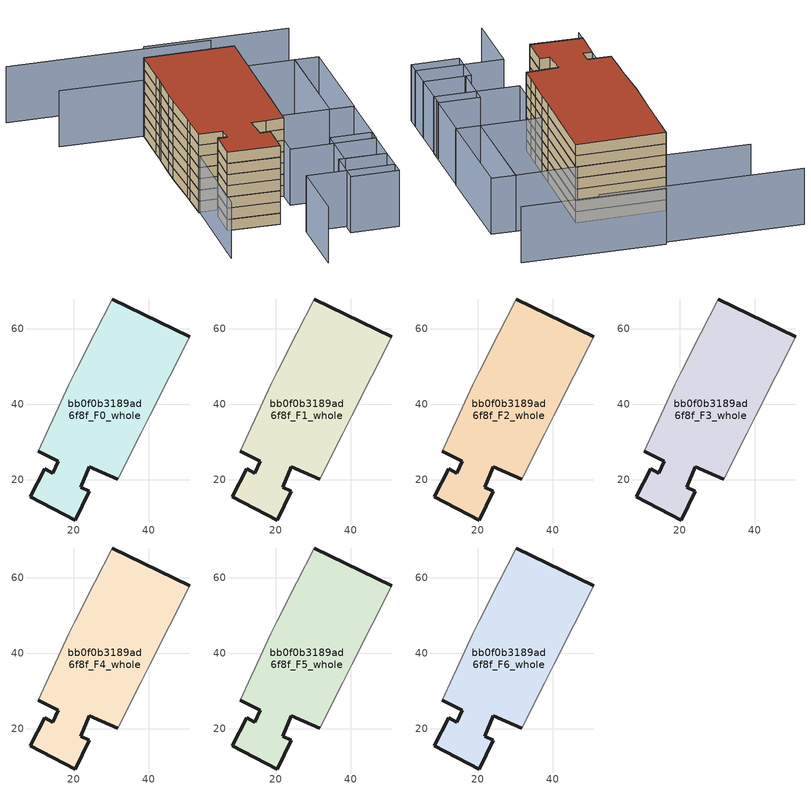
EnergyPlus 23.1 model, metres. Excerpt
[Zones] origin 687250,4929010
bb0f0b3189ad6f8f_F0_whole
 floor ground (EU_floor_Construction): 31.72,20.05 33.52,23.64 35.46,27.48 37.79,32.11 40.23,36.95 50.79,57.92 30.23,67.92 25.62,58.82 24.07,55.78 23.49,54.64 20.45,48.64 18.73,45.22 14.46,35.83 13.43,33.65 10.55,27.54 15.96,24.81 14.43,21.69 12.38,22.82 8.51,15.4 20.38,9.28 24.21,16.91 21.88,18 24.08,23.38 27.49,21.94 z0
 wall outside (EU_wall_Construction): 31.72,20.05 27.49,21.94 24.08,23.38 21.88,18 24.21,16.91 20.38,9.28 8.51,15.4 12.38,22.82 14.43,21.69 15.96,24.81 10.55,27.54 / 30.23,67.92 50.79,57.92 z0:3
 wall adiabatic (EU_wall_Construction): 10.55,27.54 13.43,33.65 14.46,35.83 18.73,45.22 20.45,48.64 23.49,54.64 24.07,55.78 25.62,58.82 30.23,67.92 / 50.79,57.92 40.23,36.95 37.79,32.11 35.46,27.48 33.52,23.64 31.72,20.05 z0:3
bb0f0b3189ad6f8f_F1_whole
 floor to bb0f0b3189ad6f8f_F0_whole (EU_floor_Construction): 31.72,20.05 33.52,23.64 35.46,27.48 37.79,32.11 40.23,36.95 50.79,57.92 30.23,67.92 25.62,58.82 24.07,55.78 23.49,54.64 20.45,48.64 18.73,45.22 14.46,35.83 13.43,33.65 10.55,27.54 15.96,24.81 14.43,21.69 12.38,22.82 8.51,15.4 20.38,9.28 24.21,16.91 21.88,18 24.08,23.38 27.49,21.94 z3
 wall outside (EU_wall_Construction): 31.72,20.05 27.49,21.94 24.08,23.38 21.88,18 24.21,16.91 20.38,9.28 8.51,15.4 12.38,22.82 14.43,21.69 15.96,24.81 10.55,27.54 / 30.23,67.92 50.79,57.92 z3:6
 wall adiabatic (EU_wall_Construction): 10.55,27.54 13.43,33.65 14.46,35.83 18.73,45.22 20.45,48.64 23.49,54.64 24.07,55.78 25.62,58.82 30.23,67.92 / 50.79,57.92 40.23,36.95 37.79,32.11 35.46,27.48 33.52,23.64 31.72,20.05 z3:6
bb0f0b3189ad6f8f_F2_whole
 floor to bb0f0b3189ad6f8f_F1_whole (EU_floor_Construction): 31.72,20.05 33.52,23.64 35.46,27.48 37.79,32.11 40.23,36.95 50.79,57.92 30.23,67.92 25.62,58.82 24.07,55.78 23.49,54.64 20.45,48.64 18.73,45.22 14.46,35.83 13.43,33.65 10.55,27.54 15.96,24.81 14.43,21.69 12.38,22.82 8.51,15.4 20.38,9.28 24.21,16.91 21.88,18 24.08,23.38 27.49,21.94 z6
 wall outside (EU_wall_Construction): 31.72,20.05 27.49,21.94 24.08,23.38 21.88,18 24.21,16.91 20.38,9.28 8.51,15.4 12.38,22.82 14.43,21.69 15.96,24.81 10.55,27.54 / 30.23,67.92 50.79,57.92 z6:9
 wall adiabatic (EU_wall_Construction): 10.55,27.54 13.43,33.65 14.46,35.83 18.73,45.22 20.45,48.64 23.49,54.64 24.07,55.78 25.62,58.82 30.23,67.92 / 50.79,57.92 40.23,36.95 37.79,32.11 35.46,27.48 33.52,23.64 31.72,20.05 z6:9
bb0f0b3189ad6f8f_F3_whole
 floor to bb0f0b3189ad6f8f_F2_whole (EU_floor_Construction): 31.72,20.05 33.52,23.64 35.46,27.48 37.79,32.11 40.23,36.95 50.79,57.92 30.23,67.92 25.62,58.82 24.07,55.78 23.49,54.64 20.45,48.64 18.73,45.22 14.46,35.83 13.43,33.65 10.55,27.54 15.96,24.81 14.43,21.69 12.38,22.82 8.51,15.4 20.38,9.28 24.21,16.91 21.88,18 24.08,23.38 27.49,21.94 z9
 wall outside (EU_wall_Construction): 31.72,20.05 27.49,21.94 24.08,23.38 21.88,18 24.21,16.91 20.38,9.28 8.51,15.4 12.38,22.82 14.43,21.69 15.96,24.81 10.55,27.54 / 30.23,67.92 50.79,57.92 z9:12
 wall adiabatic (EU_wall_Construction): 10.55,27.54 13.43,33.65 14.46,35.83 18.73,45.22 20.45,48.64 23.49,54.64 24.07,55.78 25.62,58.82 30.23,67.92 / 50.79,57.92 40.23,36.95 37.79,32.11 35.46,27.48 33.52,23.64 31.72,20.05 z9:12
bb0f0b3189ad6f8f_F4_whole
 floor to bb0f0b3189ad6f8f_F3_whole (EU_floor_Construction): 31.72,20.05 33.52,23.64 35.46,27.48 37.79,32.11 40.23,36.95 50.79,57.92 30.23,67.92 25.62,58.82 24.07,55.78 23.49,54.64 20.45,48.64 18.73,45.22 14.46,35.83 13.43,33.65 10.55,27.54 15.96,24.81 14.43,21.69 12.38,22.82 8.51,15.4 20.38,9.28 24.21,16.91 21.88,18 24.08,23.38 27.49,21.94 z12
 wall outside (EU_wall_Construction): 31.72,20.05 27.49,21.94 24.08,23.38 21.88,18 24.21,16.91 20.38,9.28 8.51,15.4 12.38,22.82 14.43,21.69 15.96,24.81 10.55,27.54 / 30.23,67.92 50.79,57.92 z12:15
 wall adiabatic (EU_wall_Construction): 10.55,27.54 13.43,33.65 14.46,35.83 18.73,45.22 20.45,48.64 23.49,54.64 24.07,55.78 25.62,58.82 30.23,67.92 / 50.79,57.92 40.23,36.95 37.79,32.11 35.46,27.48 33.52,23.64 31.72,20.05 z12:15
bb0f0b3189ad6f8f_F5_whole
 floor to bb0f0b3189ad6f8f_F4_whole (EU_floor_Construction): 31.72,20.05 33.52,23.64 35.46,27.48 37.79,32.11 40.23,36.95 50.79,57.92 30.23,67.92 25.62,58.82 24.07,55.78 23.49,54.64 20.45,48.64 18.73,45.22 14.46,35.83 13.43,33.65 10.55,27.54 15.96,24.81 14.43,21.69 12.38,22.82 8.51,15.4 20.38,9.28 24.21,16.91 21.88,18 24.08,23.38 27.49,21.94 z15
 wall outside (EU_wall_Construction): 31.72,20.05 27.49,21.94 24.08,23.38 21.88,18 24.21,16.91 20.38,9.28 8.51,15.4 12.38,22.82 14.43,21.69 15.96,24.81 10.55,27.54 / 30.23,67.92 50.79,57.92 z15:18
 wall adiabatic (EU_wall_Construction): 10.55,27.54 13.43,33.65 14.46,35.83 18.73,45.22 20.45,48.64 23.49,54.64 24.07,55.78 25.62,58.82 30.23,67.92 / 50.79,57.92 40.23,36.95 37.79,32.11 35.46,27.48 33.52,23.64 31.72,20.05 z15:18
bb0f0b3189ad6f8f_F6_whole
 floor to bb0f0b3189ad6f8f_F5_whole (EU_floor_Construction): 31.72,20.05 33.52,23.64 35.46,27.48 37.79,32.11 40.23,36.95 50.79,57.92 30.23,67.92 25.62,58.82 24.07,55.78 23.49,54.64 20.45,48.64 18.73,45.22 14.46,35.83 13.43,33.65 10.55,27.54 15.96,24.81 14.43,21.69 12.38,22.82 8.51,15.4 20.38,9.28 24.21,16.91 21.88,18 24.08,23.38 27.49,21.94 z18
 wall outside (EU_wall_Construction): 31.72,20.05 27.49,21.94 24.08,23.38 21.88,18 24.21,16.91 20.38,9.28 8.51,15.4 12.38,22.82 14.43,21.69 15.96,24.81 10.55,27.54 / 30.23,67.92 50.79,57.92 z18:21
 wall adiabatic (EU_wall_Construction): 10.55,27.54 13.43,33.65 14.46,35.83 18.73,45.22 20.45,48.64 23.49,54.64 24.07,55.78 25.62,58.82 30.23,67.92 / 50.79,57.92 40.23,36.95 37.79,32.11 35.46,27.48 33.52,23.64 31.72,20.05 z18:21
 roof outside (EU_roof_Construction): 50.79,57.92 40.23,36.95 37.79,32.11 35.46,27.48 33.52,23.64 31.72,20.05 27.49,21.94 24.08,23.38 21.88,18 24.21,16.91 20.38,9.28 8.51,15.4 12.38,22.82 14.43,21.69 15.96,24.81 10.55,27.54 13.43,33.65 14.46,35.83 18.73,45.22 20.45,48.64 23.49,54.64 24.07,55.78 25.62,58.82 30.23,67.92 z21
shading: 13.98,-14.46 22.01,1.81 / 22.01,1.81 42.03,-8.07 / 11.29,77.51 31.05,67.51 / 31.05,67.51 -1.35,3.52 / 75.68,65.23 43,81.48 / 57.41,73.21 11.16,96.22 / 34.05,3.18 44.94,-2.18 / 44.94,-2.18 40.51,-11.18 / 40.51,-11.18 29.62,-5.82 / 29.62,-5.82 34.05,3.18 / 50.43,8.94 44.93,-2.19 / 44.93,-2.19 35.34,2.55 / 35.34,2.55 40.84,13.68 / 40.84,13.68 50.43,8.94 / 37.71,32.21 57.18,22.58 / 57.18,22.58 48.88,5.8 / 48.88,5.8 29.41,15.43 / 29.41,15.43 37.71,32.21 / 51.73,25.18 64.44,51.29 / 64.44,51.29 70.01,48.58 / 70.01,48.58 57.3,22.47 / 57.3,22.47 51.73,25.18 / 64.55,51.24 51.77,25.24 / 51.77,25.24 37.79,32.11 / 37.79,32.11 50.58,58.11 / 50.58,58.11 64.55,51.24 z0:15
[Building]
EU S2 Campaign: North Axis=0; Terrain=City; Solar Distribution=FullExterior
[Site:Location]
Bologna: Latitude=44.5; Longitude=11.25; Time Zone=1; Elevation=37
[SizingPeriod:WeatherFileDays]
AnnualSizingPeriod: Begin Month=1; Begin Day of Month=1; End Month=12; End Day of Month=31; Day of Week for Start Day=Monday; Use Weather File Daylight Saving Period=No; Use Weather File Rain and Snow Indicators=No
[MATERIAL]
EU_InternalMass_Material: Roughness=MediumRough; Thickness=0.1; Conductivity=1; Density=1800; Specific Heat=900; Thermal Absorptance=0.9; Solar Absorptance=0.7; Visible Absorptance=0.7
[MATERIAL:NOMASS] Roughness=MediumRough; Thermal Absorptance=0.9; Solar Absorptance=0.7; Visible Absorptance=0.7
Name | Thermal Resistance
EU_wall_NoMass | 0.890213
EU_roof_NoMass | 0.636128
EU_floor_NoMass | 0.79516
[CONSTRUCTION]
EU_wall_Construction: EU_wall_NoMass
EU_roof_Construction: EU_roof_NoMass
EU_floor_Construction: EU_floor_NoMass
EU_InternalMass_Construction: EU_InternalMass_Material
[ZONE] Type=1; Multiplier=1; Ceiling Height=autocalculate; Floor Area=autocalculate; Part of Total Floor Area=Yes
Name | Volume
bb0f0b3189ad6f8f_F0_whole | 3431.18
bb0f0b3189ad6f8f_F1_whole; bb0f0b3189ad6f8f_F2_whole; bb0f0b3189ad6f8f_F3_whole; bb0f0b3189ad6f8f_F4_whole; bb0f0b3189ad6f8f_F5_whole; bb0f0b3189ad6f8f_F6_whole | 3431.17
[INTERNALMASS] Construction=EU_InternalMass_Construction; Surface Area=972.691
Name | Zone or ZoneList
bb0f0b3189ad6f8f_F0_whole_EU_InternalMass | bb0f0b3189ad6f8f_F0_whole
bb0f0b3189ad6f8f_F1_whole_EU_InternalMass | bb0f0b3189ad6f8f_F1_whole
bb0f0b3189ad6f8f_F2_whole_EU_InternalMass | bb0f0b3189ad6f8f_F2_whole
bb0f0b3189ad6f8f_F3_whole_EU_InternalMass | bb0f0b3189ad6f8f_F3_whole
bb0f0b3189ad6f8f_F4_whole_EU_InternalMass | bb0f0b3189ad6f8f_F4_whole
bb0f0b3189ad6f8f_F5_whole_EU_InternalMass | bb0f0b3189ad6f8f_F5_whole
bb0f0b3189ad6f8f_F6_whole_EU_InternalMass | bb0f0b3189ad6f8f_F6_whole
[OTHEREQUIPMENT] Fuel Type=Electricity; Design Level Calculation Method=Watts/Area; Power per Zone Floor Area=1; Fraction Latent=0; Fraction Radiant=0; Fraction Lost=0; Carbon Dioxide Generation Rate=0; EndUse Subcategory=EU_Step8_InternalGains
Name | Zone or ZoneList or Space or SpaceList | Schedule
EU_Step8_InternalGain_bb0f0b3189ad6f8f_F0_whole_f000 | bb0f0b3189ad6f8f_F0_whole | EU_Step8_GainSchedule_bb0f0b3189ad6f8f_F0_whole_f000
EU_Step8_InternalGain_bb0f0b3189ad6f8f_F1_whole_f000 | bb0f0b3189ad6f8f_F1_whole | EU_Step8_GainSchedule_bb0f0b3189ad6f8f_F1_whole_f000
EU_Step8_InternalGain_bb0f0b3189ad6f8f_F2_whole_f000 | bb0f0b3189ad6f8f_F2_whole | EU_Step8_GainSchedule_bb0f0b3189ad6f8f_F2_whole_f000
EU_Step8_InternalGain_bb0f0b3189ad6f8f_F3_whole_f000 | bb0f0b3189ad6f8f_F3_whole | EU_Step8_GainSchedule_bb0f0b3189ad6f8f_F3_whole_f000
EU_Step8_InternalGain_bb0f0b3189ad6f8f_F4_whole_f000 | bb0f0b3189ad6f8f_F4_whole | EU_Step8_GainSchedule_bb0f0b3189ad6f8f_F4_whole_f000
EU_Step8_InternalGain_bb0f0b3189ad6f8f_F5_whole_f000 | bb0f0b3189ad6f8f_F5_whole | EU_Step8_GainSchedule_bb0f0b3189ad6f8f_F5_whole_f000
EU_Step8_InternalGain_bb0f0b3189ad6f8f_F6_whole_f000 | bb0f0b3189ad6f8f_F6_whole | EU_Step8_GainSchedule_bb0f0b3189ad6f8f_F6_whole_f000
[ZONEVENTILATION:DESIGNFLOWRATE] Schedule=EU_AlwaysOn; Design Flow Rate Calculation Method=AirChanges/Hour; Air Changes per Hour=0.718634; Ventilation Type=Natural; Fan Pressure Rise=0; Fan Total Efficiency=1; Constant Term Coefficient=1; Temperature Term Coefficient=0; Velocity Term Coefficient=0; Velocity Squared Term Coefficient=0; Minimum Indoor Temperature=-100; Maximum Indoor Temperature=100; Delta Temperature=-100; Minimum Outdoor Temperature=-100; Maximum Outdoor Temperature=100; Maximum Wind Speed=40
Name | Zone or ZoneList or Space or SpaceList
EU_ConstantAir_bb0f0b3189ad6f8f_F0_whole | bb0f0b3189ad6f8f_F0_whole
EU_ConstantAir_bb0f0b3189ad6f8f_F1_whole | bb0f0b3189ad6f8f_F1_whole
EU_ConstantAir_bb0f0b3189ad6f8f_F2_whole | bb0f0b3189ad6f8f_F2_whole
EU_ConstantAir_bb0f0b3189ad6f8f_F3_whole | bb0f0b3189ad6f8f_F3_whole
EU_ConstantAir_bb0f0b3189ad6f8f_F4_whole | bb0f0b3189ad6f8f_F4_whole
EU_ConstantAir_bb0f0b3189ad6f8f_F5_whole | bb0f0b3189ad6f8f_F5_whole
EU_ConstantAir_bb0f0b3189ad6f8f_F6_whole | bb0f0b3189ad6f8f_F6_whole
[HVACTEMPLATE:THERMOSTAT] Constant Heating Setpoint=20; Constant Cooling Setpoint=50
EU_HeatOnly_bb0f0b3189ad6f8f_F0_whole; EU_HeatOnly_bb0f0b3189ad6f8f_F1_whole; EU_HeatOnly_bb0f0b3189ad6f8f_F2_whole; EU_HeatOnly_bb0f0b3189ad6f8f_F3_whole; EU_HeatOnly_bb0f0b3189ad6f8f_F4_whole; EU_HeatOnly_bb0f0b3189ad6f8f_F5_whole; EU_HeatOnly_bb0f0b3189ad6f8f_F6_whole
[HVACTEMPLATE:ZONE:IDEALLOADSAIRSYSTEM] System Availability Schedule=EU_AlwaysOn; Maximum Heating Supply Air Temperature=50; Minimum Cooling Supply Air Temperature=13; Maximum Heating Supply Air Humidity Ratio=0.0156; Minimum Cooling Supply Air Humidity Ratio=0.0077; Heating Limit=NoLimit; Cooling Limit=NoLimit; Heating Availability Schedule=EU_AlwaysOn; Cooling Availability Schedule=EU_CoolingOff; Dehumidification Control Type=ConstantSensibleHeatRatio; Cooling Sensible Heat Ratio=0.7; Dehumidification Setpoint=60; Humidification Control Type=None; Humidification Setpoint=30; Outdoor Air Method=None; Outdoor Air Flow Rate per Person=0.00944; Outdoor Air Flow Rate per Zone Floor Area=0; Outdoor Air Flow Rate per Zone=0; Demand Controlled Ventilation Type=None; Outdoor Air Economizer Type=NoEconomizer; Heat Recovery Type=None; Sensible Heat Recovery Effectiveness=0.7; Latent Heat Recovery Effectiveness=0.65
Name | Template Thermostat
bb0f0b3189ad6f8f_F0_whole | EU_HeatOnly_bb0f0b3189ad6f8f_F0_whole
bb0f0b3189ad6f8f_F1_whole | EU_HeatOnly_bb0f0b3189ad6f8f_F1_whole
bb0f0b3189ad6f8f_F2_whole | EU_HeatOnly_bb0f0b3189ad6f8f_F2_whole
bb0f0b3189ad6f8f_F3_whole | EU_HeatOnly_bb0f0b3189ad6f8f_F3_whole
bb0f0b3189ad6f8f_F4_whole | EU_HeatOnly_bb0f0b3189ad6f8f_F4_whole
bb0f0b3189ad6f8f_F5_whole | EU_HeatOnly_bb0f0b3189ad6f8f_F5_whole
bb0f0b3189ad6f8f_F6_whole | EU_HeatOnly_bb0f0b3189ad6f8f_F6_whole
[SIZING:ZONE] Zone Cooling Design Supply Air Temperature Input Method=SupplyAirTemperature; Zone Cooling Design Supply Air Temperature=13; Zone Heating Design Supply Air Temperature Input Method=SupplyAirTemperature; Zone Heating Design Supply Air Temperature=50; Zone Cooling Design Supply Air Humidity Ratio=0.008; Zone Heating Design Supply Air Humidity Ratio=0.008; Cooling Design Air Flow Method=DesignDay; Cooling Design Air Flow Rate=0; Cooling Minimum Air Flow per Zone Floor Area=0.000762; Cooling Minimum Air Flow=0; Cooling Minimum Air Flow Fraction=0.2; Heating Design Air Flow Method=DesignDay; Heating Design Air Flow Rate=0; Heating Maximum Air Flow per Zone Floor Area=0.002032; Heating Maximum Air Flow=0.141576; Heating Maximum Air Flow Fraction=0.3; Account for Dedicated Outdoor Air System=No; Dedicated Outdoor Air System Control Strategy=NeutralSupplyAir; Dedicated Outdoor Air Low Setpoint Temperature for Design=autosize; Dedicated Outdoor Air High Setpoint Temperature for Design=autosize; Zone Load Sizing Method=Sensible Load Only No Latent Load; Zone Latent Cooling Design Supply Air Humidity Ratio Input Method=HumidityRatioDifference; Zone Cooling Design Supply Air Humidity Ratio Difference=0.005; Zone Latent Heating Design Supply Air Humidity Ratio Input Method=HumidityRatioDifference; Zone Humidification Design Supply Air Humidity Ratio Difference=0.005
bb0f0b3189ad6f8f_F0_whole; bb0f0b3189ad6f8f_F1_whole; bb0f0b3189ad6f8f_F2_whole; bb0f0b3189ad6f8f_F3_whole; bb0f0b3189ad6f8f_F4_whole; bb0f0b3189ad6f8f_F5_whole; bb0f0b3189ad6f8f_F6_whole
[SCHEDULE:CONSTANT]
Name | Hourly Value
EU_AlwaysOn | 1
EU_CoolingOff | 0
[SCHEDULE:FILE] Column Number=1; Rows to Skip at Top=0; Number of Hours of Data=8760; Column Separator=Comma; Interpolate to Timestep=No; Minutes per Item=60; Adjust Schedule for Daylight Savings=Yes
Name | File
EU_Step8_GainSchedule_bb0f0b3189ad6f8f_F0_whole_f000 | ../../schedules/bb0f0b3189ad6f8f/bb0f0b3189ad6f8f_F0_whole_f000_gain.csv
EU_Step8_GainSchedule_bb0f0b3189ad6f8f_F1_whole_f000 | ../../schedules/bb0f0b3189ad6f8f/bb0f0b3189ad6f8f_F1_whole_f000_gain.csv
EU_Step8_GainSchedule_bb0f0b3189ad6f8f_F2_whole_f000 | ../../schedules/bb0f0b3189ad6f8f/bb0f0b3189ad6f8f_F2_whole_f000_gain.csv
EU_Step8_GainSchedule_bb0f0b3189ad6f8f_F3_whole_f000 | ../../schedules/bb0f0b3189ad6f8f/bb0f0b3189ad6f8f_F3_whole_f000_gain.csv
EU_Step8_GainSchedule_bb0f0b3189ad6f8f_F4_whole_f000 | ../../schedules/bb0f0b3189ad6f8f/bb0f0b3189ad6f8f_F4_whole_f000_gain.csv
EU_Step8_GainSchedule_bb0f0b3189ad6f8f_F5_whole_f000 | ../../schedules/bb0f0b3189ad6f8f/bb0f0b3189ad6f8f_F5_whole_f000_gain.csv
EU_Step8_GainSchedule_bb0f0b3189ad6f8f_F6_whole_f000 | ../../schedules/bb0f0b3189ad6f8f/bb0f0b3189ad6f8f_F6_whole_f000_gain.csv
